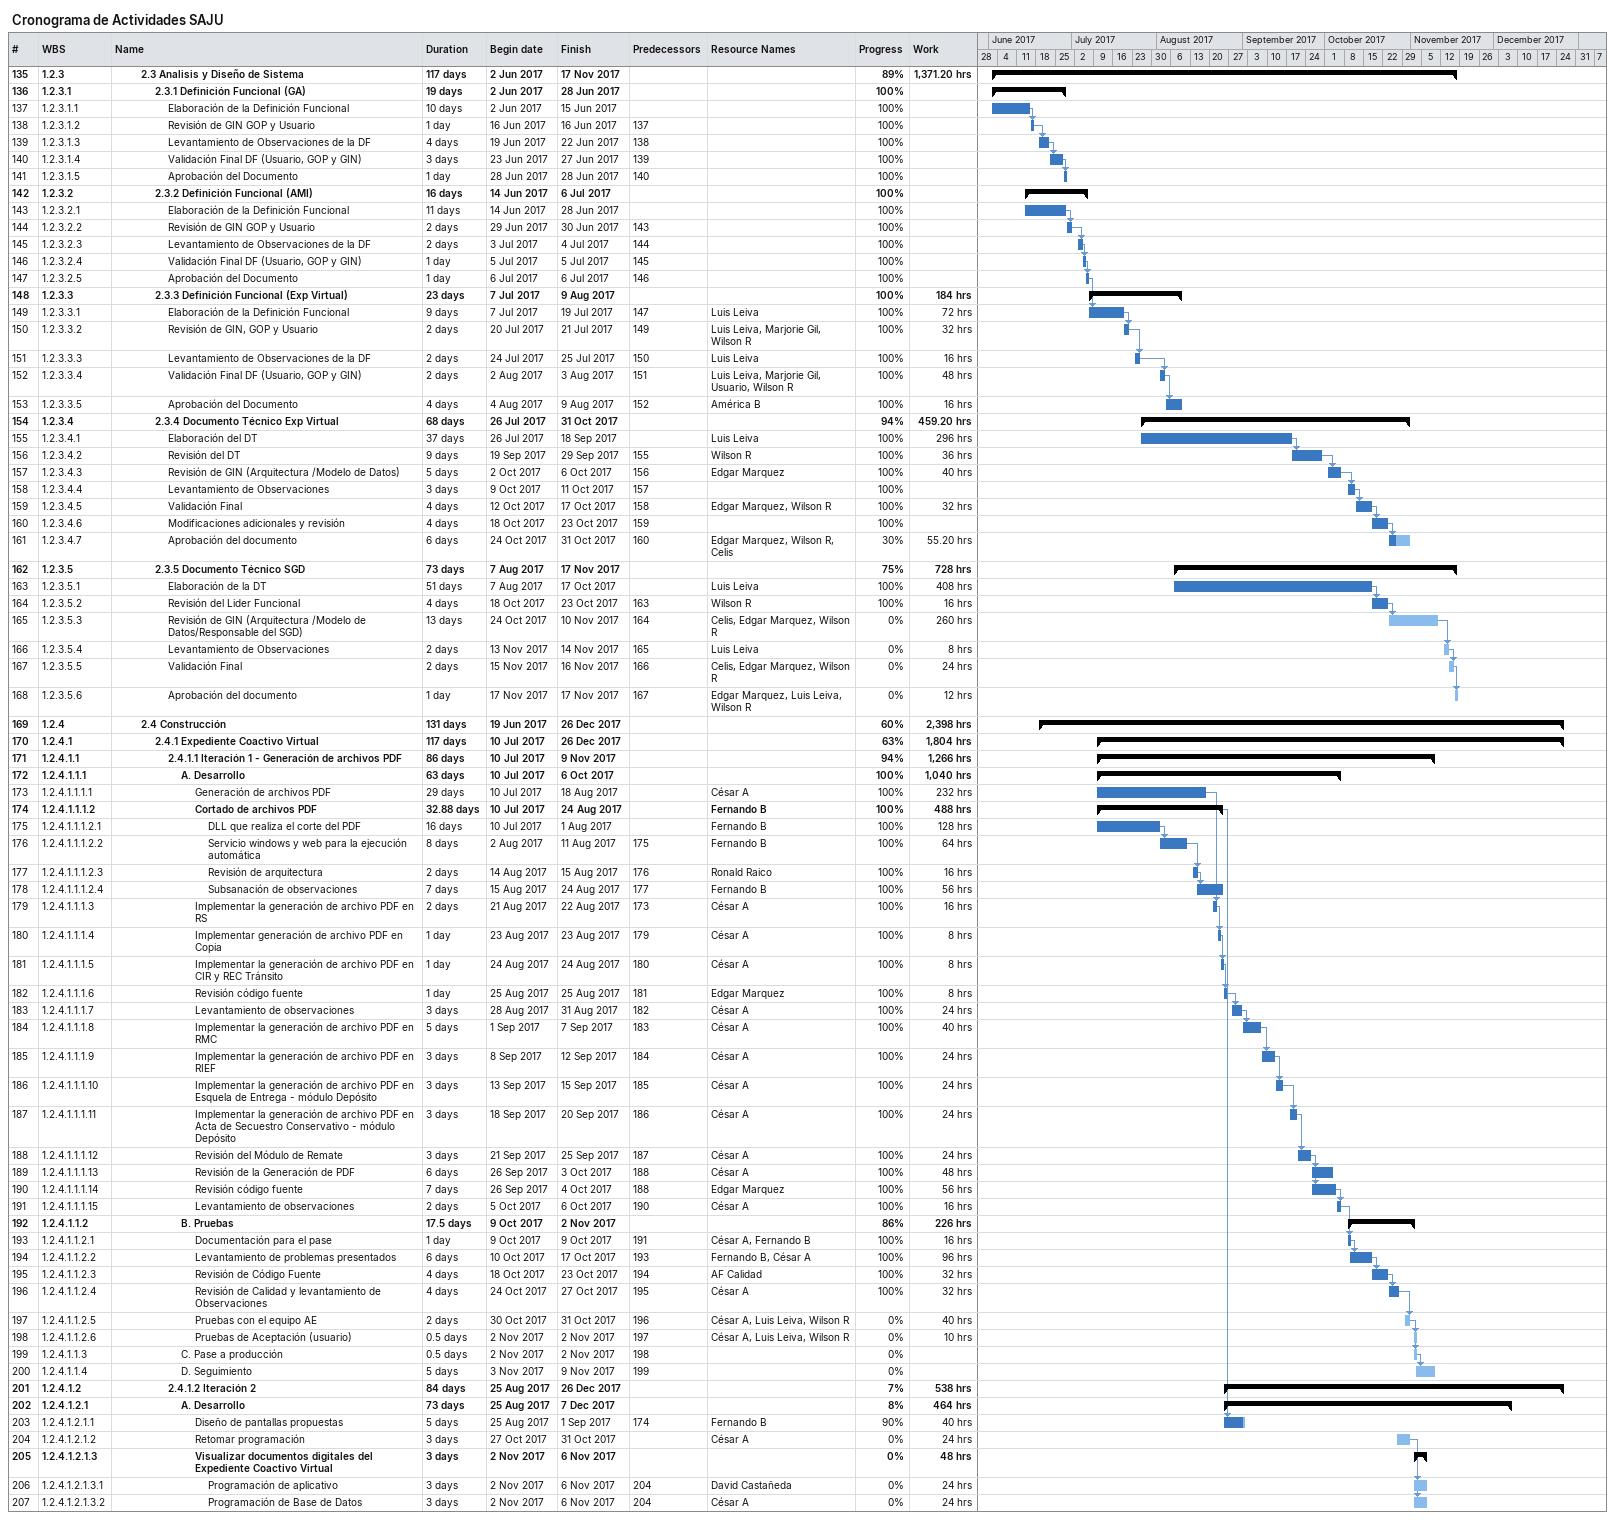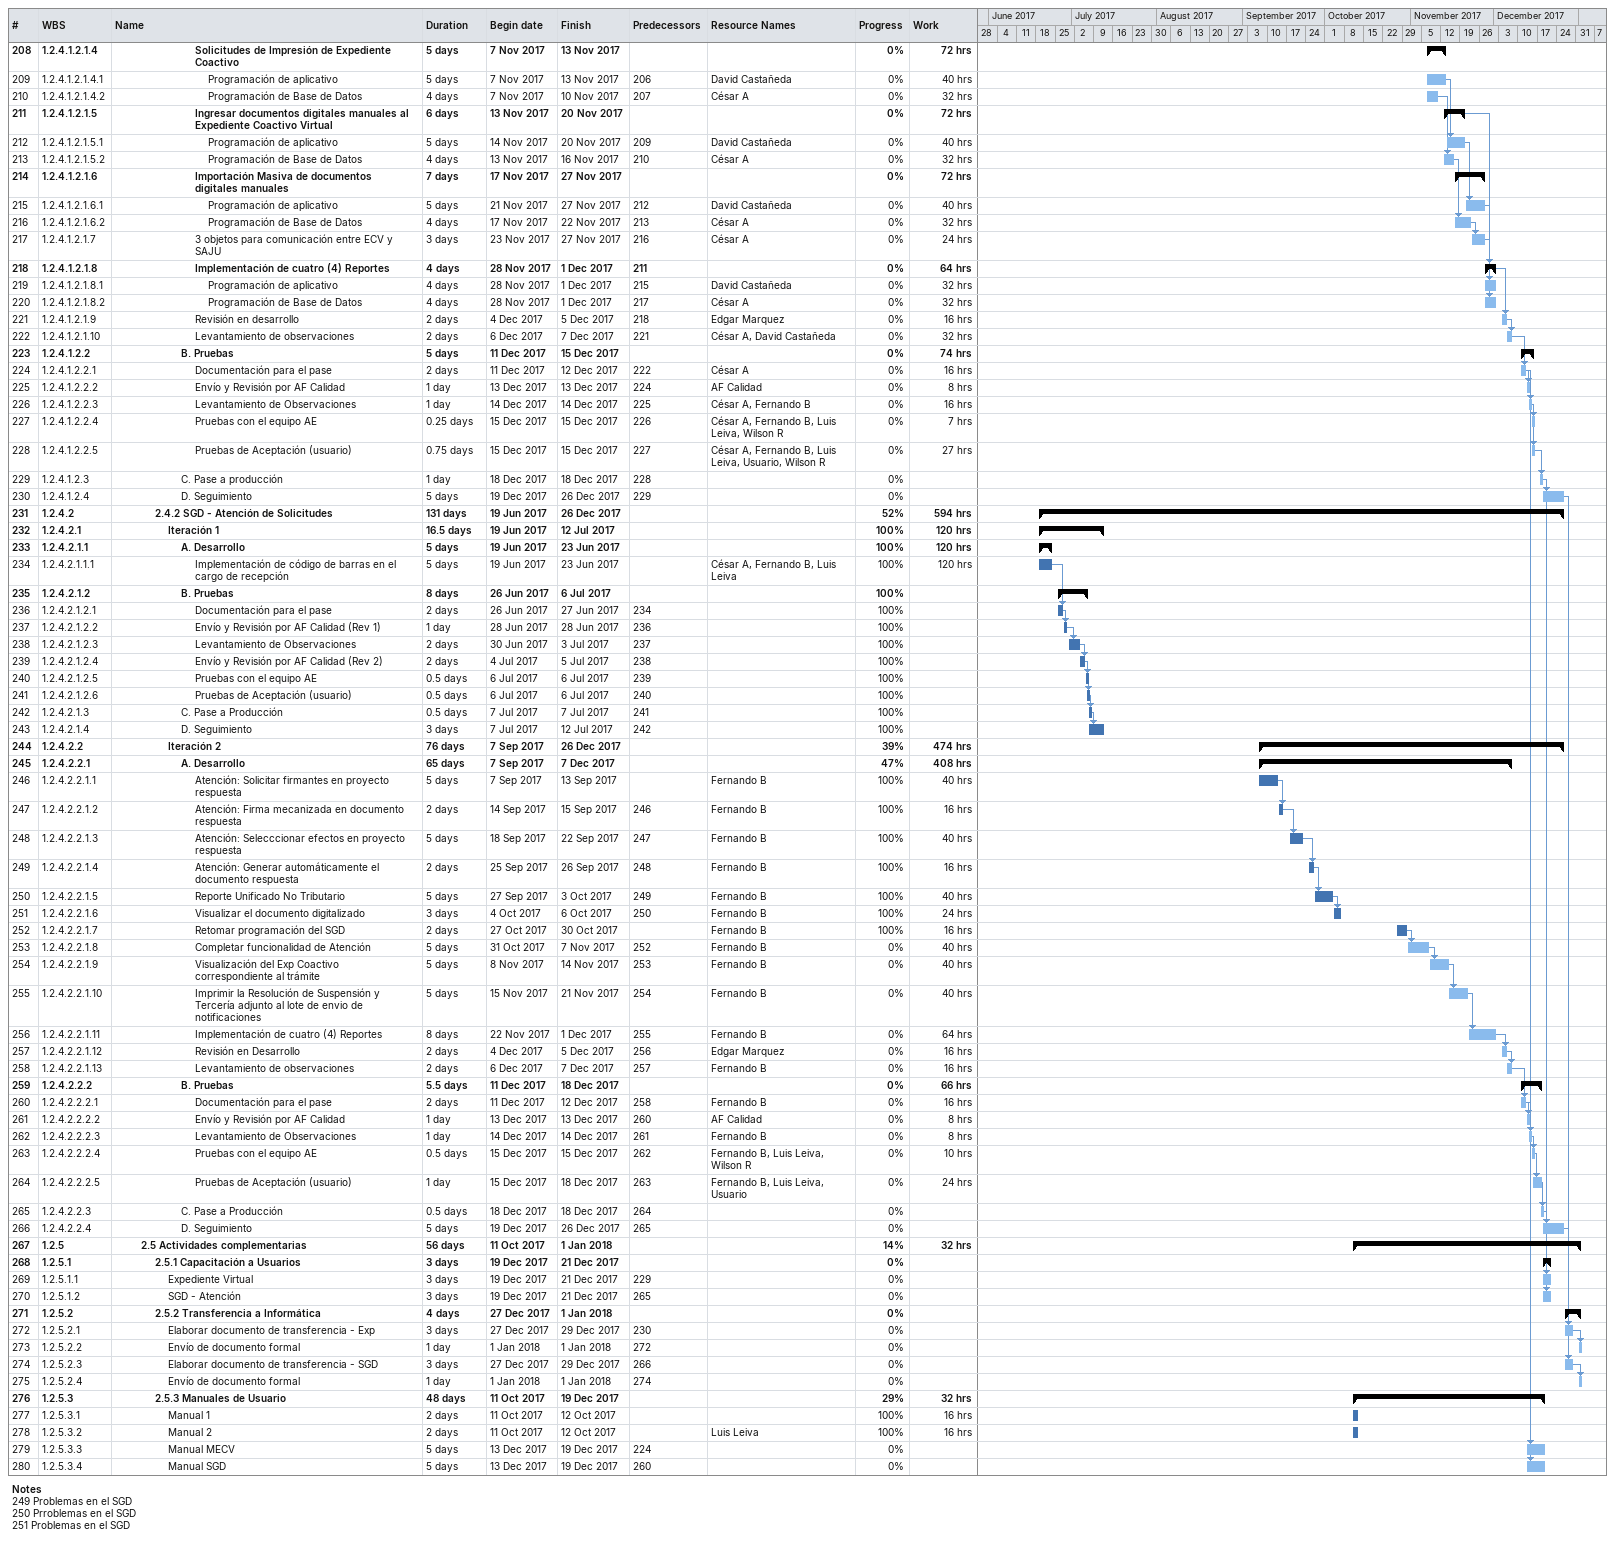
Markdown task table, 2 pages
Cronograma de Actividades SAJU

| ID | WBS | Task | Duration | Start | Finish | Predecessors | Resources | % complete | Work (h) |
|---|---|---|---|---|---|---|---|---|---|
| 135 | 1.2.3 | **2.3 Analisis y Diseño de Sistema** | 117d | 2017-06-02 | 2017-11-17 |  |  | 89 | 1371.20 |
| 136 | 1.2.3.1 | **2.3.1 Definición Funcional (GA)** | 19d | 2017-06-02 | 2017-06-28 |  |  | 100 |  |
| 137 | 1.2.3.1.1 | Elaboración de la Definición Funcional | 10d | 2017-06-02 | 2017-06-15 |  |  | 100 |  |
| 138 | 1.2.3.1.2 | Revisión de GIN GOP y Usuario | 1d | 2017-06-16 | 2017-06-16 | 137 |  | 100 |  |
| 139 | 1.2.3.1.3 | Levantamiento de Observaciones de la DF | 4d | 2017-06-19 | 2017-06-22 | 138 |  | 100 |  |
| 140 | 1.2.3.1.4 | Validación Final DF (Usuario, GOP y GIN) | 3d | 2017-06-23 | 2017-06-27 | 139 |  | 100 |  |
| 141 | 1.2.3.1.5 | Aprobación del Documento | 1d | 2017-06-28 | 2017-06-28 | 140 |  | 100 |  |
| 142 | 1.2.3.2 | **2.3.2 Definición Funcional (AMI)** | 16d | 2017-06-14 | 2017-07-06 |  |  | 100 |  |
| 143 | 1.2.3.2.1 | Elaboración de la Definición Funcional | 11d | 2017-06-14 | 2017-06-28 |  |  | 100 |  |
| 144 | 1.2.3.2.2 | Revisión de GIN GOP y Usuario | 2d | 2017-06-29 | 2017-06-30 | 143 |  | 100 |  |
| 145 | 1.2.3.2.3 | Levantamiento de Observaciones de la DF | 2d | 2017-07-03 | 2017-07-04 | 144 |  | 100 |  |
| 146 | 1.2.3.2.4 | Validación Final DF (Usuario, GOP y GIN) | 1d | 2017-07-05 | 2017-07-05 | 145 |  | 100 |  |
| 147 | 1.2.3.2.5 | Aprobación del Documento | 1d | 2017-07-06 | 2017-07-06 | 146 |  | 100 |  |
| 148 | 1.2.3.3 | **2.3.3 Definición Funcional (Exp Virtual)** | 23d | 2017-07-07 | 2017-08-09 |  |  | 100 | 184 |
| 149 | 1.2.3.3.1 | Elaboración de la Definición Funcional | 9d | 2017-07-07 | 2017-07-19 | 147 | Luis Leiva | 100 | 72 |
| 150 | 1.2.3.3.2 | Revisión de GIN, GOP y Usuario | 2d | 2017-07-20 | 2017-07-21 | 149 | Luis Leiva, Marjorie Gil, Wilson R | 100 | 32 |
| 151 | 1.2.3.3.3 | Levantamiento de Observaciones de la DF | 2d | 2017-07-24 | 2017-07-25 | 150 | Luis Leiva | 100 | 16 |
| 152 | 1.2.3.3.4 | Validación Final DF (Usuario, GOP y GIN) | 2d | 2017-08-02 | 2017-08-03 | 151 | Luis Leiva, Marjorie Gil, Usuario, Wilson R | 100 | 48 |
| 153 | 1.2.3.3.5 | Aprobación del Documento | 4d | 2017-08-04 | 2017-08-09 | 152 | América B | 100 | 16 |
| 154 | 1.2.3.4 | **2.3.4 Documento Técnico Exp Virtual** | 68d | 2017-07-26 | 2017-10-31 |  |  | 94 | 459.20 |
| 155 | 1.2.3.4.1 | Elaboración del DT | 37d | 2017-07-26 | 2017-09-18 |  | Luis Leiva | 100 | 296 |
| 156 | 1.2.3.4.2 | Revisión del DT | 9d | 2017-09-19 | 2017-09-29 | 155 | Wilson R | 100 | 36 |
| 157 | 1.2.3.4.3 | Revisión de GIN (Arquitectura /Modelo de Datos) | 5d | 2017-10-02 | 2017-10-06 | 156 | Edgar Marquez | 100 | 40 |
| 158 | 1.2.3.4.4 | Levantamiento de Observaciones | 3d | 2017-10-09 | 2017-10-11 | 157 |  | 100 |  |
| 159 | 1.2.3.4.5 | Validación Final | 4d | 2017-10-12 | 2017-10-17 | 158 | Edgar Marquez, Wilson R | 100 | 32 |
| 160 | 1.2.3.4.6 | Modificaciones adicionales y revisión | 4d | 2017-10-18 | 2017-10-23 | 159 |  | 100 |  |
| 161 | 1.2.3.4.7 | Aprobación del documento | 6d | 2017-10-24 | 2017-10-31 | 160 | Edgar Marquez, Wilson R, Celis | 30 | 55.20 |
| 162 | 1.2.3.5 | **2.3.5 Documento Técnico SGD** | 73d | 2017-08-07 | 2017-11-17 |  |  | 75 | 728 |
| 163 | 1.2.3.5.1 | Elaboración de la DT | 51d | 2017-08-07 | 2017-10-17 |  | Luis Leiva | 100 | 408 |
| 164 | 1.2.3.5.2 | Revisión del Lider Funcional | 4d | 2017-10-18 | 2017-10-23 | 163 | Wilson R | 100 | 16 |
| 165 | 1.2.3.5.3 | Revisión de GIN (Arquitectura /Modelo de Datos/Responsable del SGD) | 13d | 2017-10-24 | 2017-11-10 | 164 | Celis, Edgar Marquez, Wilson R | 0 | 260 |
| 166 | 1.2.3.5.4 | Levantamiento de Observaciones | 2d | 2017-11-13 | 2017-11-14 | 165 | Luis Leiva | 0 | 8 |
| 167 | 1.2.3.5.5 | Validación Final | 2d | 2017-11-15 | 2017-11-16 | 166 | Celis, Edgar Marquez, Wilson R | 0 | 24 |
| 168 | 1.2.3.5.6 | Aprobación del documento | 1d | 2017-11-17 | 2017-11-17 | 167 | Edgar Marquez, Luis Leiva, Wilson R | 0 | 12 |
| 169 | 1.2.4 | **2.4 Construcción** | 131d | 2017-06-19 | 2017-12-26 |  |  | 60 | 2398 |
| 170 | 1.2.4.1 | **2.4.1 Expediente Coactivo Virtual** | 117d | 2017-07-10 | 2017-12-26 |  |  | 63 | 1804 |
| 171 | 1.2.4.1.1 | **2.4.1.1 Iteración 1 - Generación de archivos PDF** | 86d | 2017-07-10 | 2017-11-09 |  |  | 94 | 1266 |
| 172 | 1.2.4.1.1.1 | **A. Desarrollo** | 63d | 2017-07-10 | 2017-10-06 |  |  | 100 | 1040 |
| 173 | 1.2.4.1.1.1.1 | Generación de archivos PDF | 29d | 2017-07-10 | 2017-08-18 |  | César A | 100 | 232 |
| 174 | 1.2.4.1.1.1.2 | **Cortado de archivos PDF** | 32.88d | 2017-07-10 | 2017-08-24 |  | Fernando B | 100 | 488 |
| 175 | 1.2.4.1.1.1.2.1 | DLL que realiza el corte del PDF | 16d | 2017-07-10 | 2017-08-01 |  | Fernando B | 100 | 128 |
| 176 | 1.2.4.1.1.1.2.2 | Servicio windows y web para la ejecución automática | 8d | 2017-08-02 | 2017-08-11 | 175 | Fernando B | 100 | 64 |
| 177 | 1.2.4.1.1.1.2.3 | Revisión de arquitectura | 2d | 2017-08-14 | 2017-08-15 | 176 | Ronald Raico | 100 | 16 |
| 178 | 1.2.4.1.1.1.2.4 | Subsanación de observaciones | 7d | 2017-08-15 | 2017-08-24 | 177 | Fernando B | 100 | 56 |
| 179 | 1.2.4.1.1.1.3 | Implementar la generación de archivo PDF en RS | 2d | 2017-08-21 | 2017-08-22 | 173 | César A | 100 | 16 |
| 180 | 1.2.4.1.1.1.4 | Implementar generación de archivo PDF en Copia | 1d | 2017-08-23 | 2017-08-23 | 179 | César A | 100 | 8 |
| 181 | 1.2.4.1.1.1.5 | Implementar la generación de archivo PDF en CIR y REC Tránsito | 1d | 2017-08-24 | 2017-08-24 | 180 | César A | 100 | 8 |
| 182 | 1.2.4.1.1.1.6 | Revisión código fuente | 1d | 2017-08-25 | 2017-08-25 | 181 | Edgar Marquez | 100 | 8 |
| 183 | 1.2.4.1.1.1.7 | Levantamiento de observaciones | 3d | 2017-08-28 | 2017-08-31 | 182 | César A | 100 | 24 |
| 184 | 1.2.4.1.1.1.8 | Implementar la generación de archivo PDF en RMC | 5d | 2017-09-01 | 2017-09-07 | 183 | César A | 100 | 40 |
| 185 | 1.2.4.1.1.1.9 | Implementar la generación de archivo PDF en RIEF | 3d | 2017-09-08 | 2017-09-12 | 184 | César A | 100 | 24 |
| 186 | 1.2.4.1.1.1.10 | Implementar la generación de archivo PDF en Esquela de Entrega - módulo Depósito | 3d | 2017-09-13 | 2017-09-15 | 185 | César A | 100 | 24 |
| 187 | 1.2.4.1.1.1.11 | Implementar la generación de archivo PDF en Acta de Secuestro Conservativo - módulo Depósito | 3d | 2017-09-18 | 2017-09-20 | 186 | César A | 100 | 24 |
| 188 | 1.2.4.1.1.1.12 | Revisión del Módulo de Remate | 3d | 2017-09-21 | 2017-09-25 | 187 | César A | 100 | 24 |
| 189 | 1.2.4.1.1.1.13 | Revisión de la Generación de PDF | 6d | 2017-09-26 | 2017-10-03 | 188 | César A | 100 | 48 |
| 190 | 1.2.4.1.1.1.14 | Revisión código fuente | 7d | 2017-09-26 | 2017-10-04 | 188 | Edgar Marquez | 100 | 56 |
| 191 | 1.2.4.1.1.1.15 | Levantamiento de observaciones | 2d | 2017-10-05 | 2017-10-06 | 190 | César A | 100 | 16 |
| 192 | 1.2.4.1.1.2 | **B. Pruebas** | 17.5d | 2017-10-09 | 2017-11-02 |  |  | 86 | 226 |
| 193 | 1.2.4.1.1.2.1 | Documentación para el pase | 1d | 2017-10-09 | 2017-10-09 | 191 | César A, Fernando B | 100 | 16 |
| 194 | 1.2.4.1.1.2.2 | Levantamiento de problemas presentados | 6d | 2017-10-10 | 2017-10-17 | 193 | Fernando B, César A | 100 | 96 |
| 195 | 1.2.4.1.1.2.3 | Revisión de Código Fuente | 4d | 2017-10-18 | 2017-10-23 | 194 | AF Calidad | 100 | 32 |
| 196 | 1.2.4.1.1.2.4 | Revisión de Calidad y levantamiento de Observaciones | 4d | 2017-10-24 | 2017-10-27 | 195 | César A | 100 | 32 |
| 197 | 1.2.4.1.1.2.5 | Pruebas con el equipo AE | 2d | 2017-10-30 | 2017-10-31 | 196 | César A, Luis Leiva, Wilson R | 0 | 40 |
| 198 | 1.2.4.1.1.2.6 | Pruebas de Aceptación (usuario) | 0.5d | 2017-11-02 | 2017-11-02 | 197 | César A, Luis Leiva, Wilson R | 0 | 10 |
| 199 | 1.2.4.1.1.3 | C. Pase a producción | 0.5d | 2017-11-02 | 2017-11-02 | 198 |  | 0 |  |
| 200 | 1.2.4.1.1.4 | D. Seguimiento | 5d | 2017-11-03 | 2017-11-09 | 199 |  | 0 |  |
| 201 | 1.2.4.1.2 | **2.4.1.2 Iteración 2** | 84d | 2017-08-25 | 2017-12-26 |  |  | 7 | 538 |
| 202 | 1.2.4.1.2.1 | **A. Desarrollo** | 73d | 2017-08-25 | 2017-12-07 |  |  | 8 | 464 |
| 203 | 1.2.4.1.2.1.1 | Diseño de pantallas propuestas | 5d | 2017-08-25 | 2017-09-01 | 174 | Fernando B | 90 | 40 |
| 204 | 1.2.4.1.2.1.2 | Retomar programación | 3d | 2017-10-27 | 2017-10-31 |  | César A | 0 | 24 |
| 205 | 1.2.4.1.2.1.3 | **Visualizar documentos digitales del Expediente Coactivo Virtual** | 3d | 2017-11-02 | 2017-11-06 |  |  | 0 | 48 |
| 206 | 1.2.4.1.2.1.3.1 | Programación de aplicativo | 3d | 2017-11-02 | 2017-11-06 | 204 | David Castañeda | 0 | 24 |
| 207 | 1.2.4.1.2.1.3.2 | Programación de Base de Datos | 3d | 2017-11-02 | 2017-11-06 | 204 | César A | 0 | 24 |
| 208 | 1.2.4.1.2.1.4 | **Solicitudes de Impresión de Expediente Coactivo** | 5d | 2017-11-07 | 2017-11-13 |  |  | 0 | 72 |
| 209 | 1.2.4.1.2.1.4.1 | Programación de aplicativo | 5d | 2017-11-07 | 2017-11-13 | 206 | David Castañeda | 0 | 40 |
| 210 | 1.2.4.1.2.1.4.2 | Programación de Base de Datos | 4d | 2017-11-07 | 2017-11-10 | 207 | César A | 0 | 32 |
| 211 | 1.2.4.1.2.1.5 | **Ingresar documentos digitales manuales al Expediente Coactivo Virtual** | 6d | 2017-11-13 | 2017-11-20 |  |  | 0 | 72 |
| 212 | 1.2.4.1.2.1.5.1 | Programación de aplicativo | 5d | 2017-11-14 | 2017-11-20 | 209 | David Castañeda | 0 | 40 |
| 213 | 1.2.4.1.2.1.5.2 | Programación de Base de Datos | 4d | 2017-11-13 | 2017-11-16 | 210 | César A | 0 | 32 |
| 214 | 1.2.4.1.2.1.6 | **Importación Masiva de documentos digitales manuales** | 7d | 2017-11-17 | 2017-11-27 |  |  | 0 | 72 |
| 215 | 1.2.4.1.2.1.6.1 | Programación de aplicativo | 5d | 2017-11-21 | 2017-11-27 | 212 | David Castañeda | 0 | 40 |
| 216 | 1.2.4.1.2.1.6.2 | Programación de Base de Datos | 4d | 2017-11-17 | 2017-11-22 | 213 | César A | 0 | 32 |
| 217 | 1.2.4.1.2.1.7 | 3 objetos para comunicación entre ECV y SAJU | 3d | 2017-11-23 | 2017-11-27 | 216 | César A | 0 | 24 |
| 218 | 1.2.4.1.2.1.8 | **Implementación de cuatro (4) Reportes** | 4d | 2017-11-28 | 2017-12-01 | 211 |  | 0 | 64 |
| 219 | 1.2.4.1.2.1.8.1 | Programación de aplicativo | 4d | 2017-11-28 | 2017-12-01 | 215 | David Castañeda | 0 | 32 |
| 220 | 1.2.4.1.2.1.8.2 | Programación de Base de Datos | 4d | 2017-11-28 | 2017-12-01 | 217 | César A | 0 | 32 |
| 221 | 1.2.4.1.2.1.9 | Revisión en desarrollo | 2d | 2017-12-04 | 2017-12-05 | 218 | Edgar Marquez | 0 | 16 |
| 222 | 1.2.4.1.2.1.10 | Levantamiento de observaciones | 2d | 2017-12-06 | 2017-12-07 | 221 | César A, David Castañeda | 0 | 32 |
| 223 | 1.2.4.1.2.2 | **B. Pruebas** | 5d | 2017-12-11 | 2017-12-15 |  |  | 0 | 74 |
| 224 | 1.2.4.1.2.2.1 | Documentación para el pase | 2d | 2017-12-11 | 2017-12-12 | 222 | César A | 0 | 16 |
| 225 | 1.2.4.1.2.2.2 | Envío y Revisión por AF Calidad | 1d | 2017-12-13 | 2017-12-13 | 224 | AF Calidad | 0 | 8 |
| 226 | 1.2.4.1.2.2.3 | Levantamiento de Observaciones | 1d | 2017-12-14 | 2017-12-14 | 225 | César A, Fernando B | 0 | 16 |
| 227 | 1.2.4.1.2.2.4 | Pruebas con el equipo AE | 0.25d | 2017-12-15 | 2017-12-15 | 226 | César A, Fernando B, Luis Leiva, Wilson R | 0 | 7 |
| 228 | 1.2.4.1.2.2.5 | Pruebas de Aceptación (usuario) | 0.75d | 2017-12-15 | 2017-12-15 | 227 | César A, Fernando B, Luis Leiva, Usuario, Wilson R | 0 | 27 |
| 229 | 1.2.4.1.2.3 | C. Pase a producción | 1d | 2017-12-18 | 2017-12-18 | 228 |  | 0 |  |
| 230 | 1.2.4.1.2.4 | D. Seguimiento | 5d | 2017-12-19 | 2017-12-26 | 229 |  | 0 |  |
| 231 | 1.2.4.2 | **2.4.2 SGD - Atención de Solicitudes** | 131d | 2017-06-19 | 2017-12-26 |  |  | 52 | 594 |
| 232 | 1.2.4.2.1 | **Iteración 1** | 16.5d | 2017-06-19 | 2017-07-12 |  |  | 100 | 120 |
| 233 | 1.2.4.2.1.1 | **A. Desarrollo** | 5d | 2017-06-19 | 2017-06-23 |  |  | 100 | 120 |
| 234 | 1.2.4.2.1.1.1 | Implementación de código de barras en el cargo de recepción | 5d | 2017-06-19 | 2017-06-23 |  | César A, Fernando B, Luis Leiva | 100 | 120 |
| 235 | 1.2.4.2.1.2 | **B. Pruebas** | 8d | 2017-06-26 | 2017-07-06 |  |  | 100 |  |
| 236 | 1.2.4.2.1.2.1 | Documentación para el pase | 2d | 2017-06-26 | 2017-06-27 | 234 |  | 100 |  |
| 237 | 1.2.4.2.1.2.2 | Envío y Revisión por AF Calidad (Rev 1) | 1d | 2017-06-28 | 2017-06-28 | 236 |  | 100 |  |
| 238 | 1.2.4.2.1.2.3 | Levantamiento de Observaciones | 2d | 2017-06-30 | 2017-07-03 | 237 |  | 100 |  |
| 239 | 1.2.4.2.1.2.4 | Envío y Revisión por AF Calidad (Rev 2) | 2d | 2017-07-04 | 2017-07-05 | 238 |  | 100 |  |
| 240 | 1.2.4.2.1.2.5 | Pruebas con el equipo AE | 0.5d | 2017-07-06 | 2017-07-06 | 239 |  | 100 |  |
| 241 | 1.2.4.2.1.2.6 | Pruebas de Aceptación (usuario) | 0.5d | 2017-07-06 | 2017-07-06 | 240 |  | 100 |  |
| 242 | 1.2.4.2.1.3 | C. Pase a Producción | 0.5d | 2017-07-07 | 2017-07-07 | 241 |  | 100 |  |
| 243 | 1.2.4.2.1.4 | D. Seguimiento | 3d | 2017-07-07 | 2017-07-12 | 242 |  | 100 |  |
| 244 | 1.2.4.2.2 | **Iteración 2** | 76d | 2017-09-07 | 2017-12-26 |  |  | 39 | 474 |
| 245 | 1.2.4.2.2.1 | **A. Desarrollo** | 65d | 2017-09-07 | 2017-12-07 |  |  | 47 | 408 |
| 246 | 1.2.4.2.2.1.1 | Atención: Solicitar firmantes en proyecto respuesta | 5d | 2017-09-07 | 2017-09-13 |  | Fernando B | 100 | 40 |
| 247 | 1.2.4.2.2.1.2 | Atención: Firma mecanizada en documento respuesta | 2d | 2017-09-14 | 2017-09-15 | 246 | Fernando B | 100 | 16 |
| 248 | 1.2.4.2.2.1.3 | Atención: Selecccionar efectos en proyecto respuesta | 5d | 2017-09-18 | 2017-09-22 | 247 | Fernando B | 100 | 40 |
| 249 | 1.2.4.2.2.1.4 | Atención: Generar automáticamente el documento respuesta | 2d | 2017-09-25 | 2017-09-26 | 248 | Fernando B | 100 | 16 |
| 250 | 1.2.4.2.2.1.5 | Reporte Unificado No Tributario | 5d | 2017-09-27 | 2017-10-03 | 249 | Fernando B | 100 | 40 |
| 251 | 1.2.4.2.2.1.6 | Visualizar el documento digitalizado | 3d | 2017-10-04 | 2017-10-06 | 250 | Fernando B | 100 | 24 |
| 252 | 1.2.4.2.2.1.7 | Retomar programación del SGD | 2d | 2017-10-27 | 2017-10-30 |  | Fernando B | 100 | 16 |
| 253 | 1.2.4.2.2.1.8 | Completar funcionalidad de Atención | 5d | 2017-10-31 | 2017-11-07 | 252 | Fernando B | 0 | 40 |
| 254 | 1.2.4.2.2.1.9 | Visualización del Exp Coactivo correspondiente al trámite | 5d | 2017-11-08 | 2017-11-14 | 253 | Fernando B | 0 | 40 |
| 255 | 1.2.4.2.2.1.10 | Imprimir la Resolución de Suspensión y Tercería adjunto al lote de envio de notificaciones | 5d | 2017-11-15 | 2017-11-21 | 254 | Fernando B | 0 | 40 |
| 256 | 1.2.4.2.2.1.11 | Implementación de cuatro (4) Reportes | 8d | 2017-11-22 | 2017-12-01 | 255 | Fernando B | 0 | 64 |
| 257 | 1.2.4.2.2.1.12 | Revisión en Desarrollo | 2d | 2017-12-04 | 2017-12-05 | 256 | Edgar Marquez | 0 | 16 |
| 258 | 1.2.4.2.2.1.13 | Levantamiento de observaciones | 2d | 2017-12-06 | 2017-12-07 | 257 | Fernando B | 0 | 16 |
| 259 | 1.2.4.2.2.2 | **B. Pruebas** | 5.5d | 2017-12-11 | 2017-12-18 |  |  | 0 | 66 |
| 260 | 1.2.4.2.2.2.1 | Documentación para el pase | 2d | 2017-12-11 | 2017-12-12 | 258 | Fernando B | 0 | 16 |
| 261 | 1.2.4.2.2.2.2 | Envío y Revisión por AF Calidad | 1d | 2017-12-13 | 2017-12-13 | 260 | AF Calidad | 0 | 8 |
| 262 | 1.2.4.2.2.2.3 | Levantamiento de Observaciones | 1d | 2017-12-14 | 2017-12-14 | 261 | Fernando B | 0 | 8 |
| 263 | 1.2.4.2.2.2.4 | Pruebas con el equipo AE | 0.5d | 2017-12-15 | 2017-12-15 | 262 | Fernando B, Luis Leiva, Wilson R | 0 | 10 |
| 264 | 1.2.4.2.2.2.5 | Pruebas de Aceptación (usuario) | 1d | 2017-12-15 | 2017-12-18 | 263 | Fernando B, Luis Leiva, Usuario | 0 | 24 |
| 265 | 1.2.4.2.2.3 | C. Pase a Producción | 0.5d | 2017-12-18 | 2017-12-18 | 264 |  | 0 |  |
| 266 | 1.2.4.2.2.4 | D. Seguimiento | 5d | 2017-12-19 | 2017-12-26 | 265 |  | 0 |  |
| 267 | 1.2.5 | **2.5 Actividades complementarias** | 56d | 2017-10-11 | 2018-01-01 |  |  | 14 | 32 |
| 268 | 1.2.5.1 | **2.5.1 Capacitación a Usuarios** | 3d | 2017-12-19 | 2017-12-21 |  |  | 0 |  |
| 269 | 1.2.5.1.1 | Expediente Virtual | 3d | 2017-12-19 | 2017-12-21 | 229 |  | 0 |  |
| 270 | 1.2.5.1.2 | SGD - Atención | 3d | 2017-12-19 | 2017-12-21 | 265 |  | 0 |  |
| 271 | 1.2.5.2 | **2.5.2 Transferencia a Informática** | 4d | 2017-12-27 | 2018-01-01 |  |  | 0 |  |
| 272 | 1.2.5.2.1 | Elaborar documento de transferencia - Exp | 3d | 2017-12-27 | 2017-12-29 | 230 |  | 0 |  |
| 273 | 1.2.5.2.2 | Envío de documento formal | 1d | 2018-01-01 | 2018-01-01 | 272 |  | 0 |  |
| 274 | 1.2.5.2.3 | Elaborar documento de transferencia - SGD | 3d | 2017-12-27 | 2017-12-29 | 266 |  | 0 |  |
| 275 | 1.2.5.2.4 | Envío de documento formal | 1d | 2018-01-01 | 2018-01-01 | 274 |  | 0 |  |
| 276 | 1.2.5.3 | **2.5.3 Manuales de Usuario** | 48d | 2017-10-11 | 2017-12-19 |  |  | 29 | 32 |
| 277 | 1.2.5.3.1 | Manual 1 | 2d | 2017-10-11 | 2017-10-12 |  |  | 100 | 16 |
| 278 | 1.2.5.3.2 | Manual 2 | 2d | 2017-10-11 | 2017-10-12 |  | Luis Leiva | 100 | 16 |
| 279 | 1.2.5.3.3 | Manual MECV | 5d | 2017-12-13 | 2017-12-19 | 224 |  | 0 |  |
| 280 | 1.2.5.3.4 | Manual SGD | 5d | 2017-12-13 | 2017-12-19 | 260 |  | 0 |  |

Notes
- 249: Problemas en el SGD
- 250: Prroblemas en el SGD
- 251: Problemas en el SGD
